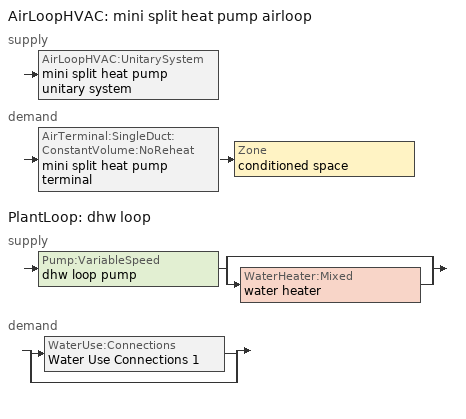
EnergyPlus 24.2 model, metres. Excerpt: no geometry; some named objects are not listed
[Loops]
AirLoopHVAC 'mini split heat pump airloop'
 supply: AirLoopHVAC:UnitarySystem 'mini split heat pump unitary system'
 demand: AirTerminal:SingleDuct:ConstantVolume:NoReheat 'mini split heat pump terminal' > Zone 'conditioned space'
PlantLoop 'dhw loop'
 supply: Pump:VariableSpeed 'dhw loop pump' > split
  | bypass
  | WaterHeater:Mixed 'water heater'
 demand: split
  | WaterUse:Connections 'Water Use Connections 1'
  | bypass
[ZoneControl:Thermostat]
conditioned space Thermostat: Zone or ZoneList=conditioned space; Control Type Schedule=conditioned space Thermostat Schedule; Control 1=conditioned space temperature setpoint; Temperature Difference Between Cutout And Setpoint {deltaC}=0
[ThermostatSetpoint:DualSetpoint]
conditioned space temperature setpoint: Heating Setpoint Temperature Schedule=heating setpoint; Cooling Setpoint Temperature Schedule=cooling setpoint
[AirLoopHVAC:UnitarySystem] Control Type=Load; Controlling Zone or Thermostat Location=conditioned space; Dehumidification Control Type=None; Availability Schedule=Always On Discrete; Fan Placement=BlowThrough; DX Heating Coil Sizing Ratio=1; Use DOAS DX Cooling Coil=No; Minimum Supply Air Temperature {C}=2; Latent Load Control=SensibleOnlyLoadControl; Heating Supply Air Flow Rate Method=SupplyAirFlowRate; No Load Supply Air Flow Rate Method=SupplyAirFlowRate; No Load Supply Air Flow Rate {m3/s}=0; No Load Supply Air Flow Rate Control Set To Low Speed=Yes; Maximum Supply Air Temperature {C}=48.8889; Maximum Outdoor Dry-Bulb Temperature for Supplemental Heater Operation {C}=21; Ancillary On-Cycle Electric Power {W}=0; Ancillary Off-Cycle Electric Power {W}=0
Name | Supply Fan | Supply Air Fan Operating Mode Schedule | Heating Coil | Cooling Supply Air Flow Rate Method | Heating Supply Air Flow Rate {m3/s} | Cooling Coil | Cooling Supply Air Flow Rate {m3/s} | Design Specification Multispeed Object
unit heater unitary system | unit heater supply fan | unit heater auto fan schedule | unit heater htg coil | None | 0.00141584
mini split heat pump unitary system | mini split heat pump supply fan | mini split heat pump auto fan schedule | mini split heat pump htg coil | SupplyAirFlowRate | 0.284584 | mini split heat pump clg coil | 0.284584 | Unitary System Performance Multispeed 1
[Fan:SystemModel] Availability Schedule=Always On Discrete; Speed Control Method=Discrete; Electric Power Minimum Flow Rate Fraction=0.2; Design Pressure Rise {Pa}=500; Motor Efficiency=1; Motor In Air Stream Fraction=1; Design Electric Power Consumption {W}=Autosize; Design Power Sizing Method=PowerPerFlow; Electric Power Per Unit Flow Rate Per Unit Pressure {W/((m3/s)-Pa)}=1.66667; Fan Total Efficiency=0.7; Motor Loss Radiative Fraction=0
Name | Design Maximum Air Flow Rate {m3/s} | Electric Power Per Unit Flow Rate {W/(m3/s)} | Number of Speeds | Speed Flow Fraction 1 | Speed Electric Power Fraction 1 | Speed Flow Fraction 2 | Speed Electric Power Fraction 2 | Speed Flow Fraction 3 | Speed Electric Power Fraction 3 | Speed Flow Fraction 4 | Speed Electric Power Fraction 4
unit heater supply fan | 0.00141584 | 1e-06 | 1 | 1 | 1
mini split heat pump supply fan | 0.350473 | 148.322 | 4 | 0.20706 | 0.00888 | 0.252 | 0.016 | 0.812 | 0.53539 | 1 | 1
[Coil:Heating:Fuel]
unit heater htg coil: Availability Schedule=Always On Discrete; Fuel Type=OtherFuel2; Burner Efficiency=0.75; Nominal Capacity {W}=0.293071; On Cycle Parasitic Electric Load {W}=0; Off Cycle Parasitic Fuel Load {W}=0
[ZoneHVAC:Baseboard:Convective:Electric]
electric baseboard: Availability Schedule=Always On Discrete; Heating Design Capacity {W}=11363; Efficiency=1
[AirTerminal:SingleDuct:ConstantVolume:NoReheat]
mini split heat pump terminal: Availability Schedule=Always On Discrete; Maximum Air Flow Rate {m3/s}=0.284584
[Zone equipment]
conditioned space: unit heater unitary system, electric baseboard, mini split heat pump terminal
[AirLoopHVAC]
mini split heat pump airloop: Design Supply Air Flow Rate {m3/s}=0.284584; Design Return Air Flow Fraction of Supply Air Flow=1
[Sizing:System]
mini split heat pump airloop: Type of Load to Size On=Sensible; Design Outdoor Air Flow Rate {m3/s}=Autosize; Central Heating Maximum System Air Flow Ratio=0.3; Preheat Design Temperature {C}=7; Preheat Design Humidity Ratio {kgWater/kgDryAir}=0.008; Precool Design Temperature {C}=12.8; Precool Design Humidity Ratio {kgWater/kgDryAir}=0.008; Central Cooling Design Supply Air Temperature {C}=12.8; Central Heating Design Supply Air Temperature {C}=16.7; Type of Zone Sum to Use=NonCoincident; 100% Outdoor Air in Cooling=Yes; 100% Outdoor Air in Heating=Yes; Central Cooling Design Supply Air Humidity Ratio {kgWater/kgDryAir}=0.0085; Central Heating Design Supply Air Humidity Ratio {kgWater/kgDryAir}=0.008; Cooling Supply Air Flow Rate Method=DesignDay; Cooling Supply Air Flow Rate {m3/s}=0; Cooling Supply Air Flow Rate Per Floor Area {m3/s-m2}=0.00996765; Cooling Fraction of Autosized Cooling Supply Air Flow Rate=1; Cooling Supply Air Flow Rate Per Unit Cooling Capacity {m3/s-W}=3.94755e-05; Heating Supply Air Flow Rate Method=DesignDay; Heating Supply Air Flow Rate {m3/s}=0; Heating Supply Air Flow Rate Per Floor Area {m3/s-m2}=0.00996765; Heating Fraction of Autosized Heating Supply Air Flow Rate=1; Heating Fraction of Autosized Cooling Supply Air Flow Rate=1; Heating Supply Air Flow Rate Per Unit Heating Capacity {m3/s-W}=3.15882e-05; System Outdoor Air Method=ZoneSum; Zone Maximum Outdoor Air Fraction=1; Cooling Design Capacity Method=CoolingDesignCapacity; Cooling Design Capacity {W}=Autosize; Cooling Design Capacity Per Floor Area {W/m2}=234.7; Fraction of Autosized Cooling Design Capacity=1; Heating Design Capacity Method=HeatingDesignCapacity; Heating Design Capacity {W}=Autosize; Heating Design Capacity Per Floor Area {W/m2}=157; Fraction of Autosized Heating Design Capacity=1; Central Cooling Capacity Control Method=OnOff; Occupant Diversity=Autosize
[AvailabilityManager:Scheduled]
mini split heat pump airloop Availability Manager: Schedule=Always On Discrete
[Coil:Heating:DX:MultiSpeed]
mini split heat pump htg coil: Availability Schedule=Always On Discrete; Minimum Outdoor Dry-Bulb Temperature for Compressor Operation {C}=-28.8889; Crankcase Heater Capacity {W}=50; Maximum Outdoor Dry-Bulb Temperature for Crankcase Heater Operation {C}=10; Defrost Energy Input Ratio Function of Temperature Curve=Defrosteir; Maximum Outdoor Dry-Bulb Temperature for Defrost Operation {C}=4.44444; Defrost Strategy=ReverseCycle; Defrost Control=Timed; Defrost Time Period Fraction=0.058333; Resistive Defrost Heater Capacity {W}=AutoSize; Apply Part Load Fraction to Speeds Greater than 1=No; Fuel Type=Electricity; Region number for Calculating HSPF=4; Number of Speeds=2; Speed Gross Rated Heating Capacity 1 {W}=1644; Speed Gross Rated Heating COP 1 {W/W}=4.56431; Speed Rated Air Flow Rate 1 {m3/s}=0.0882919; Speed Rated Supply Air Fan Power Per Volume Flow Rate 2017 1 {W/(m3/s)}=773.3; Speed Rated Supply Air Fan Power Per Volume Flow Rate 2023 1 {W/(m3/s)}=934.4; Speed Heating Capacity Function of Temperature Curve Name 1=Heat-CAP-fT1; Speed Heating Capacity Function of Flow Fraction Curve Name 1=Heat-CAP-fFF1; Speed Energy Input Ratio Function of Temperature Curve Name 1=Heat-EIR-fT1; Speed Energy Input Ratio Function of Flow Fraction Curve Name 1=Heat-EIR-fFF1; Speed Part Load Fraction Correlation Curve Name 1=Heat-PLF-fPLR1; Speed Rated Waste Heat Fraction of Power Input 1=0.2; Speed Waste Heat Function of Temperature Curve Name 1=ConstantBiquadratic 1; Speed Gross Rated Heating Capacity 2 {W}=6475.14; Speed Gross Rated Heating COP 2 {W/W}=3.22472; Speed Rated Air Flow Rate 2 {m3/s}=0.350364; Speed Rated Supply Air Fan Power Per Volume Flow Rate 2017 2 {W/(m3/s)}=773.3; Speed Rated Supply Air Fan Power Per Volume Flow Rate 2023 2 {W/(m3/s)}=934.4; Speed Heating Capacity Function of Temperature Curve Name 2=Heat-CAP-fT2; Speed Heating Capacity Function of Flow Fraction Curve Name 2=Heat-CAP-fFF2; Speed Energy Input Ratio Function of Temperature Curve Name 2=Heat-EIR-fT2; Speed Energy Input Ratio Function of Flow Fraction Curve Name 2=Heat-EIR-fFF2; Speed Part Load Fraction Correlation Curve Name 2=Heat-PLF-fPLR2; Speed Rated Waste Heat Fraction of Power Input 2=0.2; Speed Waste Heat Function of Temperature Curve Name 2=ConstantBiquadratic 1
[Coil:Cooling:DX:MultiSpeed]
mini split heat pump clg coil: Availability Schedule=Always On Discrete; Condenser Type=AirCooled; Minimum Outdoor Dry-Bulb Temperature for Compressor Operation {C}=-25; Apply Part Load Fraction to Speeds Greater than 1=No; Apply Latent Degradation to Speeds Greater than 1=No; Crankcase Heater Capacity {W}=50; Maximum Outdoor Dry-Bulb Temperature for Crankcase Heater Operation {C}=10; Basin Heater Capacity {W/K}=0; Basin Heater Setpoint Temperature {C}=2; Fuel Type=Electricity; Number of Speeds=2; Speed Gross Rated Total Cooling Capacity 1 {W}=1351.96; Speed Gross Rated Sensible Heat Ratio 1=0.806404; Speed Gross Rated Cooling COP 1 {W/W}=4.74258; Speed Rated Air Flow Rate 1 {m3/s}=0.0725462; Speed Rated Evaporator Fan Power Per Volume Flow Rate 2017 1 {W/(m3/s)}=773.3; Speed Rated Evaporator Fan Power Per Volume Flow Rate 2023 1 {W/(m3/s)}=934.4; Speed Total Cooling Capacity Function of Temperature Curve Name 1=Cool-CAP-fT1; Speed Total Cooling Capacity Function of Flow Fraction Curve Name 1=Cool-CAP-fFF1; Speed Energy Input Ratio Function of Temperature Curve Name 1=Cool-EIR-fT1; Speed Energy Input Ratio Function of Flow Fraction Curve Name 1=Cool-EIR-fFF1; Speed Part Load Fraction Correlation Curve Name 1=Cool-PLF-fPLR1; Speed Nominal Time for Condensate Removal to Begin 1 {s}=1000; Speed Ratio of Initial Moisture Evaporation Rate and Steady State Latent Capacity 1=1.5; Speed Maximum Cycling Rate 1 {cycles/hr}=3; Speed Latent Capacity Time Constant 1 {s}=45; Speed Rated Waste Heat Fraction of Power Input 1=0.2; Speed Waste Heat Function of Temperature Curve Name 1=ConstantBiquadratic; Speed Evaporative Condenser Effectiveness 1=0.9; Speed Evaporative Condenser Air Flow Rate 1 {m3/s}=AutoSize; Speed Rated Evaporative Condenser Pump Power Consumption 1 {W}=AutoSize; Speed Gross Rated Total Cooling Capacity 2 {W}=5327.81; Speed Gross Rated Sensible Heat Ratio 2=0.759942; Speed Gross Rated Cooling COP 2 {W/W}=3.37289; Speed Rated Air Flow Rate 2 {m3/s}=0.284495; Speed Rated Evaporator Fan Power Per Volume Flow Rate 2017 2 {W/(m3/s)}=773.3; Speed Rated Evaporator Fan Power Per Volume Flow Rate 2023 2 {W/(m3/s)}=934.4; Speed Total Cooling Capacity Function of Temperature Curve Name 2=Cool-CAP-fT2; Speed Total Cooling Capacity Function of Flow Fraction Curve Name 2=Cool-CAP-fFF2; Speed Energy Input Ratio Function of Temperature Curve Name 2=Cool-EIR-fT2; Speed Energy Input Ratio Function of Flow Fraction Curve Name 2=Cool-EIR-fFF2; Speed Part Load Fraction Correlation Curve Name 2=Cool-PLF-fPLR2; Speed Nominal Time for Condensate Removal to Begin 2 {s}=1000; Speed Ratio of Initial Moisture Evaporation Rate and Steady State Latent Capacity 2=1.5; Speed Maximum Cycling Rate 2 {cycles/hr}=3; Speed Latent Capacity Time Constant 2 {s}=45; Speed Rated Waste Heat Fraction of Power Input 2=0.2; Speed Waste Heat Function of Temperature Curve Name 2=ConstantBiquadratic; Speed Evaporative Condenser Effectiveness 2=0.9; Speed Evaporative Condenser Air Flow Rate 2 {m3/s}=AutoSize; Speed Rated Evaporative Condenser Pump Power Consumption 2 {W}=AutoSize
[UnitarySystemPerformance:Multispeed]
Unitary System Performance Multispeed 1: Number of Speeds for Heating=2; Number of Speeds for Cooling=2; Single Mode Operation=No; No Load Supply Air Flow Rate Ratio=1; Heating Speed Supply Air Flow Ratio 1=0.310345; Cooling Speed Supply Air Flow Ratio 1=0.255; Heating Speed Supply Air Flow Ratio 2=1.23153; Cooling Speed Supply Air Flow Ratio 2=1
[PlantLoop]
dhw loop: Fluid Type=Water; Plant Equipment Operation Scheme=dhw loop Operation Schemes; Maximum Loop Temperature {C}=100; Minimum Loop Temperature {C}=0; Maximum Loop Flow Rate {m3/s}=0.01; Minimum Loop Flow Rate {m3/s}=0; Plant Loop Volume {m3}=0.003; Load Distribution Scheme=Optimal; Plant Loop Demand Calculation Scheme=SingleSetpoint; Common Pipe Simulation=None
[Sizing:Plant]
dhw loop: Loop Type=Heating; Design Loop Exit Temperature {C}=56; Loop Design Temperature Difference {deltaC}=5.55556; Sizing Option=NonCoincident; Zone Timesteps in Averaging Window=1; Coincident Sizing Factor Mode=None
[Pump:VariableSpeed]
dhw loop pump: Design Maximum Flow Rate {m3/s}=0.01; Design Pump Head {Pa}=1; Design Power Consumption {W}=0; Motor Efficiency=0.85; Fraction of Motor Inefficiencies to Fluid Stream=0; Coefficient 1 of the Part Load Performance Curve=0; Coefficient 2 of the Part Load Performance Curve=1; Coefficient 3 of the Part Load Performance Curve=0; Coefficient 4 of the Part Load Performance Curve=0; Design Minimum Flow Rate {m3/s}=0; Pump Control Type=Intermittent; Skin Loss Radiative Fraction=0.5; Design Power Sizing Method=PowerPerFlowPerPressure; Design Electric Power per Unit Flow Rate {W/(m3/s)}=348701.1; Design Shaft Power per Unit Flow Rate per Unit Head {W/((m3/s)-Pa)}=1.28205; Design Minimum Flow Rate Fraction=0
[WaterHeater:Mixed]
water heater: Tank Volume {m3}=0.245635; Setpoint Temperature Schedule=water heater setpoint; Deadband Temperature Difference {deltaC}=2; Maximum Temperature Limit {C}=99; Heater Control Type=Cycle; Heater Maximum Capacity {W}=11999.8; Heater Minimum Capacity {W}=0; Heater Ignition Minimum Flow Rate {m3/s}=0; Heater Ignition Delay {s}=0; Heater Fuel Type=Electricity; Heater Thermal Efficiency=1; Off Cycle Parasitic Fuel Consumption Rate {W}=0; Off Cycle Parasitic Fuel Type=Electricity; Off Cycle Parasitic Heat Fraction to Tank=0; On Cycle Parasitic Fuel Consumption Rate {W}=0; On Cycle Parasitic Fuel Type=Electricity; On Cycle Parasitic Heat Fraction to Tank=0; Ambient Temperature Indicator=Zone; Ambient Temperature Zone=conditioned space; Off Cycle Loss Coefficient to Ambient Temperature {W/K}=3.42069; Off Cycle Loss Fraction to Zone=1; On Cycle Loss Coefficient to Ambient Temperature {W/K}=3.42069; On Cycle Loss Fraction to Zone=1; Use Side Effectiveness=1; Source Side Effectiveness=1; Use Side Design Flow Rate {m3/s}=Autosize; Source Side Design Flow Rate {m3/s}=Autosize; Indirect Water Heating Recovery Time {hr}=1.5; Source Side Flow Control Mode=IndirectHeatPrimarySetpoint
[WaterHeater:Sizing]
water heater: Design Mode=PeakDraw; Time Storage Can Meet Peak Draw {hr}=0.538503; Time for Tank Recovery {hr}=0; Nominal Tank Volume for Autosizing Plant Connections {m3}=1
[SetpointManager:Scheduled]
Setpoint Manager Scheduled 1: Control Variable=Temperature; Schedule=dhw temp
[WaterUse:Connections]
Water Use Connections 1: Drain Water Heat Exchanger Type=None; Drain Water Heat Exchanger Destination=Plant; Water Use Equipment Name 1=dhw fixtures; Water Use Equipment Name 2=dhw distribution waste; Water Use Equipment Name 3=clothes washer; Water Use Equipment Name 4=dishwasher
[WaterUse:Equipment]
Name | Peak Flow Rate {m3/s} | Flow Rate Fraction Schedule | Target Temperature Schedule
dhw fixtures | 4.41058e-06 | dhw fixtures schedule | mixed water temperature schedule
dhw distribution waste | 1.3371e-06 | dhw fixtures schedule | mixed water temperature schedule
clothes washer | 9.69919e-07 | clothes washer schedule
dishwasher | 2.90872e-07 | dishwasher schedule
[PlantEquipmentOperationSchemes]
dhw loop Operation Schemes: Control Scheme Object Type 1=PlantEquipmentOperation:HeatingLoad; Control Scheme Name 1=dhw loop Heating Operation Scheme; Control Scheme Schedule Name 1=Always On Discrete
[PlantEquipmentOperation:HeatingLoad]
dhw loop Heating Operation Scheme: Load Range Lower Limit 1 {W}=0; Load Range Upper Limit 1 {W}=1000000000; Range Equipment List Name 1=dhw loop Heating Equipment List
[PlantEquipmentList]
dhw loop Heating Equipment List: WaterHeater:Mixed, water heater
[Generator:PVWatts]
PVSystem0 generator: DC System Capacity {W}=9720; Module Type=Standard; Array Type=FixedRoofMounted; System Losses=0.04; Array Geometry Type=TiltAzimuth; Tilt Angle {deg}=33.7; Azimuth Angle {deg}=180; Ground Coverage Ratio=0.4
[ElectricLoadCenter:Inverter:PVWatts]
PVSystem inverter: DC to AC Size Ratio=1.1; Inverter Efficiency=0.96
[ElectricLoadCenter:Distribution]
PVSystem elec load center dist: Generator List=PVSystem elec load center dist Generators; Generator Operation Scheme Type=Baseload; Electrical Buss Type=DirectCurrentWithInverter; Inverter=PVSystem inverter
[ElectricLoadCenter:Generators]
PVSystem elec load center dist Generators: Generator Name 1=PVSystem0 generator; Generator Object Type 1=Generator:PVWatts; Generator Rated Electric Power Output 1 {W}=9720
[EnergyManagementSystem:GlobalVariable]
infil_program_Qfan
infil_program_Qinf
mini_split_heat_pump_airloop_Fan_RTF
natural_vent_program_Qnv
natural_vent_program_Qwhf
[EnergyManagementSystem:InternalVariable]
mini_split_heat_pump_airloop_max_sup_fan_mfr: Internal Data Index Key=mini split heat pump supply fan; Internal Data Type=Fan Maximum Mass Flow Rate
[EnergyManagementSystem:Sensor]
Name | Output:Variable or Output:Meter Index Key | Output:Variable or Output:Meter
airflow_gain | infil flow | Infiltration Sensible Heat Gain Energy
airflow_gain_1 | natural vent flow | Infiltration Sensible Heat Gain Energy
airflow_gain_2 | whole house fan flow | Infiltration Sensible Heat Gain Energy
airflow_loss | infil flow | Infiltration Sensible Heat Loss Energy
airflow_loss_1 | natural vent flow | Infiltration Sensible Heat Loss Energy
airflow_loss_2 | whole house fan flow | Infiltration Sensible Heat Loss Energy
clg_load_cond |  | Cooling:EnergyTransfer:Zone:CONDITIONED SPACE
clg_sp_s; clg_sp_s_1 | cooling setpoint | Schedule Value
clothes_dryer_exhaust_0_sch_s | clothes dryer exhaust 0 schedule | Schedule Value
conditioned_space_clg_unmet_s | conditioned space | Zone Cooling Setpoint Not Met Time
conditioned_space_htg_unmet_s | conditioned space | Zone Heating Setpoint Not Met Time
cool_season | cooling season schedule | Schedule Value
dhw_loss | water heater | Water Heater Heat Loss Energy
dhw_rtf | water heater | Water Heater Runtime Fraction
fridge_tin_s; tin_s; tin_s_1 | conditioned space | Zone Mean Air Temperature
htg_load_cond |  | Heating:EnergyTransfer:Zone:CONDITIONED SPACE
htg_sp_s; htg_sp_s_1 | heating setpoint | Schedule Value
ig_ee_conv | clothes dryer | Electric Equipment Convective Heating Energy
ig_ee_conv_1 | clothes washer | Electric Equipment Convective Heating Energy
ig_ee_conv_2 | cooking range | Electric Equipment Convective Heating Energy
ig_ee_conv_3 | dishwasher | Electric Equipment Convective Heating Energy
ig_ee_conv_4 | fridge | Electric Equipment Convective Heating Energy
ig_ee_conv_5 | misc plug loads | Electric Equipment Convective Heating Energy
ig_ee_conv_6 | whole house fan | Electric Equipment Convective Heating Energy
ig_ee_rad | clothes dryer | Electric Equipment Radiant Heating Energy
ig_ee_rad_1 | clothes washer | Electric Equipment Radiant Heating Energy
ig_ee_rad_2 | cooking range | Electric Equipment Radiant Heating Energy
ig_ee_rad_3 | dishwasher | Electric Equipment Radiant Heating Energy
ig_ee_rad_4 | fridge | Electric Equipment Radiant Heating Energy
ig_ee_rad_5 | misc plug loads | Electric Equipment Radiant Heating Energy
ig_ee_rad_6 | whole house fan | Electric Equipment Radiant Heating Energy
ig_lgt_conv | interior lighting | Lights Convective Heating Energy
ig_lgt_rad | interior lighting | Lights Radiant Heating Energy
ig_lgt_vis | interior lighting | Lights Visible Radiation Heating Energy
ig_oe_conv | clothes dryer 1 | Other Equipment Convective Heating Energy
ig_oe_conv_1 | cooking range 1 | Other Equipment Convective Heating Energy
ig_oe_conv_2 | general water use latent | Other Equipment Convective Heating Energy
ig_oe_conv_3 | general water use sensible | Other Equipment Convective Heating Energy
ig_oe_conv_4 | water heater energy adjustment1 | Other Equipment Convective Heating Energy
ig_oe_rad | clothes dryer 1 | Other Equipment Radiant Heating Energy
ig_oe_rad_1 | cooking range 1 | Other Equipment Radiant Heating Energy
ig_oe_rad_2 | general water use latent | Other Equipment Radiant Heating Energy
ig_oe_rad_3 | general water use sensible | Other Equipment Radiant Heating Energy
ig_oe_rad_4 | water heater energy adjustment1 | Other Equipment Radiant Heating Energy
ig_ppl_conv | occupants | People Convective Heating Energy
ig_ppl_rad | occupants | People Radiant Heating Energy
im_conv | furniture mass conditioned space 1 | Surface Inside Face Convection Heat Gain Energy
im_conv_1 | partition wall mass | Surface Inside Face Convection Heat Gain Energy
im_ig | furniture mass conditioned space 1 | Surface Inside Face Internal Gains Radiation Heat Gain Energy
im_ig_1 | partition wall mass | Surface Inside Face Internal Gains Radiation Heat Gain Energy
im_lgt | furniture mass conditioned space 1 | Surface Inside Face Lights Radiation Heat Gain Energy
im_lgt_1 | partition wall mass | Surface Inside Face Lights Radiation Heat Gain Energy
im_sol | furniture mass conditioned space 1 | Surface Inside Face Solar Radiation Heat Gain Energy
im_sol_1 | partition wall mass | Surface Inside Face Solar Radiation Heat Gain Energy
im_surf | furniture mass conditioned space 1 | Surface Inside Face Net Surface Thermal Radiation Heat Gain Energy
im_surf_1 | partition wall mass | Surface Inside Face Net Surface Thermal Radiation Heat Gain Energy
mini_split_heat_pump_airloop_Fan_RTF_s | mini split heat pump supply fan | Fan Runtime Fraction Speed 1
mini_split_heat_pump_airloop_Fan_RTF_s_1 | mini split heat pump supply fan | Fan Runtime Fraction Speed 2
mini_split_heat_pump_airloop_Fan_RTF_s_2 | mini split heat pump supply fan | Fan Runtime Fraction Speed 3
mini_split_heat_pump_airloop_Fan_RTF_s_3 | mini split heat pump supply fan | Fan Runtime Fraction Speed 4
mini_split_heat_pump_clg_coil_s | mini split heat pump clg coil | Cooling Coil Total Cooling Energy
mini_split_heat_pump_htg_coil_s | mini split heat pump htg coil | Heating Coil Heating Energy
mini_split_heat_pump_supply_fan_s | mini split heat pump supply fan | Fan Electricity Energy
mv_conv | mech vent house fan | Electric Equipment Convective Heating Energy
mv_conv_1 | mech vent house fan cfis | Electric Equipment Convective Heating Energy
mv_conv_2 | mech vent house fan latent load | Other Equipment Convective Heating Energy
mv_conv_3 | mech vent house fan sensible load | Other Equipment Convective Heating Energy
mv_rad | mech vent house fan | Electric Equipment Radiant Heating Energy
mv_rad_1 | mech vent house fan cfis | Electric Equipment Radiant Heating Energy
mv_rad_2 | mech vent house fan latent load | Other Equipment Radiant Heating Energy
mv_rad_3 | mech vent house fan sensible load | Other Equipment Radiant Heating Energy
natural_vent_s | natural vent schedule | Schedule Value
out_pb_s |  | Site Outdoor Air Barometric Pressure
out_wt_s |  | Site Outdoor Air Humidity Ratio
site_vw_s |  | Site Wind Speed
ss_back_out | Window1 | Surface Window Shortwave from Zone Back Out Window Heat Transfer Rate
ss_back_out_1 | Window10 | Surface Window Shortwave from Zone Back Out Window Heat Transfer Rate
ss_back_out_10 | Window4 | Surface Window Shortwave from Zone Back Out Window Heat Transfer Rate
ss_back_out_11 | Window6 | Surface Window Shortwave from Zone Back Out Window Heat Transfer Rate
ss_back_out_12 | Window7 | Surface Window Shortwave from Zone Back Out Window Heat Transfer Rate
ss_back_out_2 | Window11 | Surface Window Shortwave from Zone Back Out Window Heat Transfer Rate
ss_back_out_3 | Window13 | Surface Window Shortwave from Zone Back Out Window Heat Transfer Rate
ss_back_out_4 | Window14 | Surface Window Shortwave from Zone Back Out Window Heat Transfer Rate
ss_back_out_5 | Window16 | Surface Window Shortwave from Zone Back Out Window Heat Transfer Rate
ss_back_out_6 | Window17 | Surface Window Shortwave from Zone Back Out Window Heat Transfer Rate
ss_back_out_7 | Window18 | Surface Window Shortwave from Zone Back Out Window Heat Transfer Rate
ss_back_out_8 | Window2 | Surface Window Shortwave from Zone Back Out Window Heat Transfer Rate
ss_back_out_9 | Window3 | Surface Window Shortwave from Zone Back Out Window Heat Transfer Rate
ss_conv | Door1 | Surface Inside Face Convection Heat Gain Energy
ss_conv_1 | Door2 | Surface Inside Face Convection Heat Gain Energy
ss_conv_10 | Window18 | Surface Inside Face Convection Heat Gain Energy
ss_conv_11 | Window2 | Surface Inside Face Convection Heat Gain Energy
ss_conv_12 | Window3 | Surface Inside Face Convection Heat Gain Energy
ss_conv_13 | Window4 | Surface Inside Face Convection Heat Gain Energy
ss_conv_14 | Window6 | Surface Inside Face Convection Heat Gain Energy
ss_conv_15 | Window7 | Surface Inside Face Convection Heat Gain Energy
ss_conv_2 | Door3 | Surface Inside Face Convection Heat Gain Energy
ss_conv_3 | Window1 | Surface Inside Face Convection Heat Gain Energy
ss_conv_4 | Window10 | Surface Inside Face Convection Heat Gain Energy
ss_conv_5 | Window11 | Surface Inside Face Convection Heat Gain Energy
ss_conv_6 | Window13 | Surface Inside Face Convection Heat Gain Energy
ss_conv_7 | Window14 | Surface Inside Face Convection Heat Gain Energy
ss_conv_8 | Window16 | Surface Inside Face Convection Heat Gain Energy
ss_conv_9 | Window17 | Surface Inside Face Convection Heat Gain Energy
ss_ig | Door1 | Surface Inside Face Internal Gains Radiation Heat Gain Energy
ss_ig_1 | Door2 | Surface Inside Face Internal Gains Radiation Heat Gain Energy
ss_ig_10 | Window18 | Surface Inside Face Internal Gains Radiation Heat Gain Energy
ss_ig_11 | Window2 | Surface Inside Face Internal Gains Radiation Heat Gain Energy
ss_ig_12 | Window3 | Surface Inside Face Internal Gains Radiation Heat Gain Energy
ss_ig_13 | Window4 | Surface Inside Face Internal Gains Radiation Heat Gain Energy
ss_ig_14 | Window6 | Surface Inside Face Internal Gains Radiation Heat Gain Energy
ss_ig_15 | Window7 | Surface Inside Face Internal Gains Radiation Heat Gain Energy
ss_ig_2 | Door3 | Surface Inside Face Internal Gains Radiation Heat Gain Energy
ss_ig_3 | Window1 | Surface Inside Face Internal Gains Radiation Heat Gain Energy
ss_ig_4 | Window10 | Surface Inside Face Internal Gains Radiation Heat Gain Energy
ss_ig_5 | Window11 | Surface Inside Face Internal Gains Radiation Heat Gain Energy
ss_ig_6 | Window13 | Surface Inside Face Internal Gains Radiation Heat Gain Energy
ss_ig_7 | Window14 | Surface Inside Face Internal Gains Radiation Heat Gain Energy
ss_ig_8 | Window16 | Surface Inside Face Internal Gains Radiation Heat Gain Energy
ss_ig_9 | Window17 | Surface Inside Face Internal Gains Radiation Heat Gain Energy
ss_lgt | Door1 | Surface Inside Face Lights Radiation Heat Gain Energy
ss_lgt_1 | Door2 | Surface Inside Face Lights Radiation Heat Gain Energy
ss_lgt_2 | Door3 | Surface Inside Face Lights Radiation Heat Gain Energy
ss_sol | Door1 | Surface Inside Face Solar Radiation Heat Gain Energy
ss_sol_1 | Door2 | Surface Inside Face Solar Radiation Heat Gain Energy
ss_sol_2 | Door3 | Surface Inside Face Solar Radiation Heat Gain Energy
ss_surf | Door1 | Surface Inside Face Net Surface Thermal Radiation Heat Gain Energy
ss_surf_1 | Door2 | Surface Inside Face Net Surface Thermal Radiation Heat Gain Energy
ss_surf_10 | Window18 | Surface Inside Face Net Surface Thermal Radiation Heat Gain Energy
ss_surf_11 | Window2 | Surface Inside Face Net Surface Thermal Radiation Heat Gain Energy
ss_surf_12 | Window3 | Surface Inside Face Net Surface Thermal Radiation Heat Gain Energy
ss_surf_13 | Window4 | Surface Inside Face Net Surface Thermal Radiation Heat Gain Energy
ss_surf_14 | Window6 | Surface Inside Face Net Surface Thermal Radiation Heat Gain Energy
ss_surf_15 | Window7 | Surface Inside Face Net Surface Thermal Radiation Heat Gain Energy
ss_surf_2 | Door3 | Surface Inside Face Net Surface Thermal Radiation Heat Gain Energy
ss_surf_3 | Window1 | Surface Inside Face Net Surface Thermal Radiation Heat Gain Energy
ss_surf_4 | Window10 | Surface Inside Face Net Surface Thermal Radiation Heat Gain Energy
ss_surf_5 | Window11 | Surface Inside Face Net Surface Thermal Radiation Heat Gain Energy
ss_surf_6 | Window13 | Surface Inside Face Net Surface Thermal Radiation Heat Gain Energy
ss_surf_7 | Window14 | Surface Inside Face Net Surface Thermal Radiation Heat Gain Energy
ss_surf_8 | Window16 | Surface Inside Face Net Surface Thermal Radiation Heat Gain Energy
ss_surf_9 | Window17 | Surface Inside Face Net Surface Thermal Radiation Heat Gain Energy
ss_trans_in | Window1 | Surface Window Transmitted Solar Radiation Rate
ss_trans_in_1 | Window10 | Surface Window Transmitted Solar Radiation Rate
ss_trans_in_10 | Window4 | Surface Window Transmitted Solar Radiation Rate
ss_trans_in_11 | Window6 | Surface Window Transmitted Solar Radiation Rate
ss_trans_in_12 | Window7 | Surface Window Transmitted Solar Radiation Rate
ss_trans_in_2 | Window11 | Surface Window Transmitted Solar Radiation Rate
ss_trans_in_3 | Window13 | Surface Window Transmitted Solar Radiation Rate
ss_trans_in_4 | Window14 | Surface Window Transmitted Solar Radiation Rate
ss_trans_in_5 | Window16 | Surface Window Transmitted Solar Radiation Rate
ss_trans_in_6 | Window17 | Surface Window Transmitted Solar Radiation Rate
ss_trans_in_7 | Window18 | Surface Window Transmitted Solar Radiation Rate
ss_trans_in_8 | Window2 | Surface Window Transmitted Solar Radiation Rate
ss_trans_in_9 | Window3 | Surface Window Transmitted Solar Radiation Rate
ss_trans_out | Window1 | Surface Inside Face Initial Transmitted Diffuse Transmitted Out Window Solar Radiation Rate
ss_trans_out_1 | Window10 | Surface Inside Face Initial Transmitted Diffuse Transmitted Out Window Solar Radiation Rate
ss_trans_out_10 | Window4 | Surface Inside Face Initial Transmitted Diffuse Transmitted Out Window Solar Radiation Rate
ss_trans_out_11 | Window6 | Surface Inside Face Initial Transmitted Diffuse Transmitted Out Window Solar Radiation Rate
ss_trans_out_12 | Window7 | Surface Inside Face Initial Transmitted Diffuse Transmitted Out Window Solar Radiation Rate
ss_trans_out_2 | Window11 | Surface Inside Face Initial Transmitted Diffuse Transmitted Out Window Solar Radiation Rate
ss_trans_out_3 | Window13 | Surface Inside Face Initial Transmitted Diffuse Transmitted Out Window Solar Radiation Rate
ss_trans_out_4 | Window14 | Surface Inside Face Initial Transmitted Diffuse Transmitted Out Window Solar Radiation Rate
ss_trans_out_5 | Window16 | Surface Inside Face Initial Transmitted Diffuse Transmitted Out Window Solar Radiation Rate
ss_trans_out_6 | Window17 | Surface Inside Face Initial Transmitted Diffuse Transmitted Out Window Solar Radiation Rate
ss_trans_out_7 | Window18 | Surface Inside Face Initial Transmitted Diffuse Transmitted Out Window Solar Radiation Rate
ss_trans_out_8 | Window2 | Surface Inside Face Initial Transmitted Diffuse Transmitted Out Window Solar Radiation Rate
ss_trans_out_9 | Window3 | Surface Inside Face Initial Transmitted Diffuse Transmitted Out Window Solar Radiation Rate
s_conv | Floor1 | Surface Inside Face Convection Heat Gain Energy
s_conv_1 | FoundationWall1 | Surface Inside Face Convection Heat Gain Energy
s_conv_10 | RimJoist2:0 | Surface Inside Face Convection Heat Gain Energy
s_conv_11 | RimJoist2:180 | Surface Inside Face Convection Heat Gain Energy
s_conv_12 | RimJoist2:270 | Surface Inside Face Convection Heat Gain Energy
s_conv_13 | RimJoist2:90 | Surface Inside Face Convection Heat Gain Energy
s_conv_14 | RimJoist3:0 | Surface Inside Face Convection Heat Gain Energy
s_conv_15 | RimJoist3:180 | Surface Inside Face Convection Heat Gain Energy
s_conv_16 | RimJoist3:270 | Surface Inside Face Convection Heat Gain Energy
s_conv_17 | RimJoist3:90 | Surface Inside Face Convection Heat Gain Energy
s_conv_18 | Slab1 | Surface Inside Face Convection Heat Gain Energy
s_conv_19 | Slab1 1 | Surface Inside Face Convection Heat Gain Energy
s_conv_2 | FoundationWall2 | Surface Inside Face Convection Heat Gain Energy
s_conv_20 | Slab1 2 | Surface Inside Face Convection Heat Gain Energy
s_conv_21 | Wall1:0 | Surface Inside Face Convection Heat Gain Energy
s_conv_22 | Wall1:180 | Surface Inside Face Convection Heat Gain Energy
s_conv_23 | Wall1:270 | Surface Inside Face Convection Heat Gain Energy
s_conv_24 | Wall1:90 | Surface Inside Face Convection Heat Gain Energy
s_conv_25 | Wall2:0 | Surface Inside Face Convection Heat Gain Energy
s_conv_26 | Wall2:180 | Surface Inside Face Convection Heat Gain Energy
s_conv_27 | Wall2:270 | Surface Inside Face Convection Heat Gain Energy
s_conv_28 | Wall2:90 | Surface Inside Face Convection Heat Gain Energy
s_conv_3 | FoundationWall3 | Surface Inside Face Convection Heat Gain Energy
s_conv_4 | inferred conditioned ceiling | Surface Inside Face Convection Heat Gain Energy
s_conv_5 | inferred conditioned floor | Surface Inside Face Convection Heat Gain Energy
s_conv_6 | RimJoist1:0 | Surface Inside Face Convection Heat Gain Energy
s_conv_7 | RimJoist1:180 | Surface Inside Face Convection Heat Gain Energy
s_conv_8 | RimJoist1:270 | Surface Inside Face Convection Heat Gain Energy
s_conv_9 | RimJoist1:90 | Surface Inside Face Convection Heat Gain Energy
s_ig | Floor1 | Surface Inside Face Internal Gains Radiation Heat Gain Energy
s_ig_1 | FoundationWall1 | Surface Inside Face Internal Gains Radiation Heat Gain Energy
s_ig_10 | RimJoist2:0 | Surface Inside Face Internal Gains Radiation Heat Gain Energy
s_ig_11 | RimJoist2:180 | Surface Inside Face Internal Gains Radiation Heat Gain Energy
s_ig_12 | RimJoist2:270 | Surface Inside Face Internal Gains Radiation Heat Gain Energy
s_ig_13 | RimJoist2:90 | Surface Inside Face Internal Gains Radiation Heat Gain Energy
s_ig_14 | RimJoist3:0 | Surface Inside Face Internal Gains Radiation Heat Gain Energy
s_ig_15 | RimJoist3:180 | Surface Inside Face Internal Gains Radiation Heat Gain Energy
s_ig_16 | RimJoist3:270 | Surface Inside Face Internal Gains Radiation Heat Gain Energy
s_ig_17 | RimJoist3:90 | Surface Inside Face Internal Gains Radiation Heat Gain Energy
s_ig_18 | Slab1 | Surface Inside Face Internal Gains Radiation Heat Gain Energy
s_ig_19 | Slab1 1 | Surface Inside Face Internal Gains Radiation Heat Gain Energy
s_ig_2 | FoundationWall2 | Surface Inside Face Internal Gains Radiation Heat Gain Energy
s_ig_20 | Slab1 2 | Surface Inside Face Internal Gains Radiation Heat Gain Energy
s_ig_21 | Wall1:0 | Surface Inside Face Internal Gains Radiation Heat Gain Energy
s_ig_22 | Wall1:180 | Surface Inside Face Internal Gains Radiation Heat Gain Energy
s_ig_23 | Wall1:270 | Surface Inside Face Internal Gains Radiation Heat Gain Energy
s_ig_24 | Wall1:90 | Surface Inside Face Internal Gains Radiation Heat Gain Energy
s_ig_25 | Wall2:0 | Surface Inside Face Internal Gains Radiation Heat Gain Energy
s_ig_26 | Wall2:180 | Surface Inside Face Internal Gains Radiation Heat Gain Energy
s_ig_27 | Wall2:270 | Surface Inside Face Internal Gains Radiation Heat Gain Energy
s_ig_28 | Wall2:90 | Surface Inside Face Internal Gains Radiation Heat Gain Energy
s_ig_3 | FoundationWall3 | Surface Inside Face Internal Gains Radiation Heat Gain Energy
s_ig_4 | inferred conditioned ceiling | Surface Inside Face Internal Gains Radiation Heat Gain Energy
s_ig_5 | inferred conditioned floor | Surface Inside Face Internal Gains Radiation Heat Gain Energy
s_ig_6 | RimJoist1:0 | Surface Inside Face Internal Gains Radiation Heat Gain Energy
s_ig_7 | RimJoist1:180 | Surface Inside Face Internal Gains Radiation Heat Gain Energy
s_ig_8 | RimJoist1:270 | Surface Inside Face Internal Gains Radiation Heat Gain Energy
s_ig_9 | RimJoist1:90 | Surface Inside Face Internal Gains Radiation Heat Gain Energy
s_lgt | Floor1 | Surface Inside Face Lights Radiation Heat Gain Energy
s_lgt_1 | FoundationWall1 | Surface Inside Face Lights Radiation Heat Gain Energy
s_lgt_10 | RimJoist2:0 | Surface Inside Face Lights Radiation Heat Gain Energy
s_lgt_11 | RimJoist2:180 | Surface Inside Face Lights Radiation Heat Gain Energy
s_lgt_12 | RimJoist2:270 | Surface Inside Face Lights Radiation Heat Gain Energy
s_lgt_13 | RimJoist2:90 | Surface Inside Face Lights Radiation Heat Gain Energy
s_lgt_14 | RimJoist3:0 | Surface Inside Face Lights Radiation Heat Gain Energy
s_lgt_15 | RimJoist3:180 | Surface Inside Face Lights Radiation Heat Gain Energy
s_lgt_16 | RimJoist3:270 | Surface Inside Face Lights Radiation Heat Gain Energy
s_lgt_17 | RimJoist3:90 | Surface Inside Face Lights Radiation Heat Gain Energy
s_lgt_18 | Slab1 | Surface Inside Face Lights Radiation Heat Gain Energy
s_lgt_19 | Slab1 1 | Surface Inside Face Lights Radiation Heat Gain Energy
s_lgt_2 | FoundationWall2 | Surface Inside Face Lights Radiation Heat Gain Energy
s_lgt_20 | Slab1 2 | Surface Inside Face Lights Radiation Heat Gain Energy
s_lgt_21 | Wall1:0 | Surface Inside Face Lights Radiation Heat Gain Energy
s_lgt_22 | Wall1:180 | Surface Inside Face Lights Radiation Heat Gain Energy
s_lgt_23 | Wall1:270 | Surface Inside Face Lights Radiation Heat Gain Energy
s_lgt_24 | Wall1:90 | Surface Inside Face Lights Radiation Heat Gain Energy
s_lgt_25 | Wall2:0 | Surface Inside Face Lights Radiation Heat Gain Energy
s_lgt_26 | Wall2:180 | Surface Inside Face Lights Radiation Heat Gain Energy
s_lgt_27 | Wall2:270 | Surface Inside Face Lights Radiation Heat Gain Energy
s_lgt_28 | Wall2:90 | Surface Inside Face Lights Radiation Heat Gain Energy
s_lgt_3 | FoundationWall3 | Surface Inside Face Lights Radiation Heat Gain Energy
s_lgt_4 | inferred conditioned ceiling | Surface Inside Face Lights Radiation Heat Gain Energy
s_lgt_5 | inferred conditioned floor | Surface Inside Face Lights Radiation Heat Gain Energy
s_lgt_6 | RimJoist1:0 | Surface Inside Face Lights Radiation Heat Gain Energy
s_lgt_7 | RimJoist1:180 | Surface Inside Face Lights Radiation Heat Gain Energy
s_lgt_8 | RimJoist1:270 | Surface Inside Face Lights Radiation Heat Gain Energy
s_lgt_9 | RimJoist1:90 | Surface Inside Face Lights Radiation Heat Gain Energy
s_sol | Floor1 | Surface Inside Face Solar Radiation Heat Gain Energy
s_sol_1 | FoundationWall1 | Surface Inside Face Solar Radiation Heat Gain Energy
s_sol_10 | RimJoist2:0 | Surface Inside Face Solar Radiation Heat Gain Energy
s_sol_11 | RimJoist2:180 | Surface Inside Face Solar Radiation Heat Gain Energy
s_sol_12 | RimJoist2:270 | Surface Inside Face Solar Radiation Heat Gain Energy
s_sol_13 | RimJoist2:90 | Surface Inside Face Solar Radiation Heat Gain Energy
s_sol_14 | RimJoist3:0 | Surface Inside Face Solar Radiation Heat Gain Energy
s_sol_15 | RimJoist3:180 | Surface Inside Face Solar Radiation Heat Gain Energy
s_sol_16 | RimJoist3:270 | Surface Inside Face Solar Radiation Heat Gain Energy
s_sol_17 | RimJoist3:90 | Surface Inside Face Solar Radiation Heat Gain Energy
s_sol_18 | Slab1 | Surface Inside Face Solar Radiation Heat Gain Energy
s_sol_19 | Slab1 1 | Surface Inside Face Solar Radiation Heat Gain Energy
s_sol_2 | FoundationWall2 | Surface Inside Face Solar Radiation Heat Gain Energy
s_sol_20 | Slab1 2 | Surface Inside Face Solar Radiation Heat Gain Energy
s_sol_21 | Wall1:0 | Surface Inside Face Solar Radiation Heat Gain Energy
s_sol_22 | Wall1:180 | Surface Inside Face Solar Radiation Heat Gain Energy
s_sol_23 | Wall1:270 | Surface Inside Face Solar Radiation Heat Gain Energy
s_sol_24 | Wall1:90 | Surface Inside Face Solar Radiation Heat Gain Energy
s_sol_25 | Wall2:0 | Surface Inside Face Solar Radiation Heat Gain Energy
s_sol_26 | Wall2:180 | Surface Inside Face Solar Radiation Heat Gain Energy
s_sol_27 | Wall2:270 | Surface Inside Face Solar Radiation Heat Gain Energy
s_sol_28 | Wall2:90 | Surface Inside Face Solar Radiation Heat Gain Energy
s_sol_3 | FoundationWall3 | Surface Inside Face Solar Radiation Heat Gain Energy
s_sol_4 | inferred conditioned ceiling | Surface Inside Face Solar Radiation Heat Gain Energy
s_sol_5 | inferred conditioned floor | Surface Inside Face Solar Radiation Heat Gain Energy
s_sol_6 | RimJoist1:0 | Surface Inside Face Solar Radiation Heat Gain Energy
s_sol_7 | RimJoist1:180 | Surface Inside Face Solar Radiation Heat Gain Energy
s_sol_8 | RimJoist1:270 | Surface Inside Face Solar Radiation Heat Gain Energy
s_sol_9 | RimJoist1:90 | Surface Inside Face Solar Radiation Heat Gain Energy
s_surf | Floor1 | Surface Inside Face Net Surface Thermal Radiation Heat Gain Energy
s_surf_1 | FoundationWall1 | Surface Inside Face Net Surface Thermal Radiation Heat Gain Energy
s_surf_10 | RimJoist2:0 | Surface Inside Face Net Surface Thermal Radiation Heat Gain Energy
s_surf_11 | RimJoist2:180 | Surface Inside Face Net Surface Thermal Radiation Heat Gain Energy
s_surf_12 | RimJoist2:270 | Surface Inside Face Net Surface Thermal Radiation Heat Gain Energy
s_surf_13 | RimJoist2:90 | Surface Inside Face Net Surface Thermal Radiation Heat Gain Energy
s_surf_14 | RimJoist3:0 | Surface Inside Face Net Surface Thermal Radiation Heat Gain Energy
s_surf_15 | RimJoist3:180 | Surface Inside Face Net Surface Thermal Radiation Heat Gain Energy
s_surf_16 | RimJoist3:270 | Surface Inside Face Net Surface Thermal Radiation Heat Gain Energy
s_surf_17 | RimJoist3:90 | Surface Inside Face Net Surface Thermal Radiation Heat Gain Energy
s_surf_18 | Slab1 | Surface Inside Face Net Surface Thermal Radiation Heat Gain Energy
s_surf_19 | Slab1 1 | Surface Inside Face Net Surface Thermal Radiation Heat Gain Energy
s_surf_2 | FoundationWall2 | Surface Inside Face Net Surface Thermal Radiation Heat Gain Energy
s_surf_20 | Slab1 2 | Surface Inside Face Net Surface Thermal Radiation Heat Gain Energy
s_surf_21 | Wall1:0 | Surface Inside Face Net Surface Thermal Radiation Heat Gain Energy
s_surf_22 | Wall1:180 | Surface Inside Face Net Surface Thermal Radiation Heat Gain Energy
s_surf_23 | Wall1:270 | Surface Inside Face Net Surface Thermal Radiation Heat Gain Energy
s_surf_24 | Wall1:90 | Surface Inside Face Net Surface Thermal Radiation Heat Gain Energy
s_surf_25 | Wall2:0 | Surface Inside Face Net Surface Thermal Radiation Heat Gain Energy
s_surf_26 | Wall2:180 | Surface Inside Face Net Surface Thermal Radiation Heat Gain Energy
s_surf_27 | Wall2:270 | Surface Inside Face Net Surface Thermal Radiation Heat Gain Energy
s_surf_28 | Wall2:90 | Surface Inside Face Net Surface Thermal Radiation Heat Gain Energy
s_surf_3 | FoundationWall3 | Surface Inside Face Net Surface Thermal Radiation Heat Gain Energy
s_surf_4 | inferred conditioned ceiling | Surface Inside Face Net Surface Thermal Radiation Heat Gain Energy
s_surf_5 | inferred conditioned floor | Surface Inside Face Net Surface Thermal Radiation Heat Gain Energy
s_surf_6 | RimJoist1:0 | Surface Inside Face Net Surface Thermal Radiation Heat Gain Energy
s_surf_7 | RimJoist1:180 | Surface Inside Face Net Surface Thermal Radiation Heat Gain Energy
s_surf_8 | RimJoist1:270 | Surface Inside Face Net Surface Thermal Radiation Heat Gain Energy
s_surf_9 | RimJoist1:90 | Surface Inside Face Net Surface Thermal Radiation Heat Gain Energy
tout_db; tout_db_1 | Environment | Site Outdoor Air Drybulb Temperature
tout_s | conditioned space | Zone Outdoor Air Drybulb Temperature
unit_heater_htg_coil_s | unit heater htg coil | Heating Coil Heating Energy
unit_heater_supply_fan_s | unit heater supply fan | Fan Electricity Energy
water_heater_energy | water heater | Water Heater Electricity Rate
water_heater_off_cycle_parasitic | water heater | Water Heater Off Cycle Parasitic Electricity Rate
water_heater_on_cycle_parasitic | water heater | Water Heater On Cycle Parasitic Electricity Rate
win_s | conditioned space | Zone Air Humidity Ratio
[EnergyManagementSystem:Actuator]
Name | Actuated Component Unique | Actuated Component Type | Actuated Component Control Type
fridge_schedule_act | fridge schedule | Schedule:Constant | Schedule Value
infil_flow_act | infil flow | Zone Infiltration | Air Exchange Flow Rate
mech_vent_house_fan_cfis_act | mech vent house fan cfis | ElectricEquipment | Electricity Rate
mech_vent_house_fan_latent_load_act | mech vent house fan latent load | OtherEquipment | Power Level
mech_vent_house_fan_sensible_load_act | mech vent house fan sensible load | OtherEquipment | Power Level
mini_split_heat_pump_supply_fan_pressure_rise_act | mini split heat pump supply fan | Fan | Fan Pressure Rise
mini_split_heat_pump_supply_fan_total_efficiency_act | mini split heat pump supply fan | Fan | Fan Total Efficiency
natural_vent_flow_act | natural vent flow | Zone Infiltration | Air Exchange Flow Rate
Sequential_Fraction_Schedule_2_act | Sequential Fraction Schedule 2 | Schedule:Constant | Schedule Value
water_heater_ec_adj_act | water heater energy adjustment1 | OtherEquipment | Power Level
whole_house_fan_act | whole house fan | ElectricEquipment | Electricity Rate
whole_house_fan_flow_act | whole house fan flow | Zone Infiltration | Air Exchange Flow Rate
whole_house_fan_mix_act | whole house fan mix | ZoneMixing | Air Exchange Flow Rate
[EnergyManagementSystem:Program]
fridge_schedule_program: Set Tin = fridge_tin_s*(9.0/5.0)+32.0; Set fridge_schedule_act = 0; If (Hour == 0); Set fridge_schedule_act = (-0.487+0.019*Tin); ElseIf (Hour == 1); Set fridge_schedule_act = (-0.34+0.016*Tin); ElseIf (Hour == 2); Set fridge_schedule_act = (-0.37+0.017*Tin); ElseIf (Hour == 3); Set fridge_schedule_act = (-0.361+0.016*Tin); ElseIf (Hour == 4); Set fridge_schedule_act = (-0.515+0.018*Tin); ElseIf (Hour == 5); Set fridge_schedule_act = (-0.684+0.021*Tin); ElseIf (Hour == 6); Set fridge_schedule_act = (-0.471+0.019*Tin); ElseIf (Hour == 7); Set fridge_schedule_act = (-0.159+0.015*Tin); ElseIf (Hour == 8); Set fridge_schedule_act = (-0.079+0.015*Tin); ElseIf (Hour == 9); Set fridge_schedule_act = (-0.417+0.019*Tin); ElseIf (Hour == 10); Set fridge_schedule_act = (-0.411+0.018*Tin); ElseIf (Hour == 11); Set fridge_schedule_act = (-0.386+0.018*Tin); ElseIf (Hour == 12); Set fridge_schedule_act = (-0.24+0.016*Tin); ElseIf (Hour == 13); Set fridge_schedule_act = (-0.314+0.017*Tin); ElseIf (Hour == 14); Set fridge_schedule_act = (-0.16+0.015*Tin); ElseIf (Hour == 15); Set fridge_schedule_act = (-0.121+0.015*Tin); ElseIf (Hour == 16); Set fridge_schedule_act = (-0.469+0.02*Tin); ElseIf (Hour == 17); Set fridge_schedule_act = (-0.412+0.02*Tin); ElseIf (Hour == 18); Set fridge_schedule_act = (-0.091+0.017*Tin); ElseIf (Hour == 19); Set fridge_schedule_act = (0.077+0.014*Tin); ElseIf (Hour == 20); Set fridge_schedule_act = (-0.118+0.016*Tin); ElseIf (Hour == 21); Set fridge_schedule_act = (-0.247+0.017*Tin); ElseIf (Hour == 22); Set fridge_schedule_act = (-0.445+0.019*Tin); ElseIf (Hour == 23); Set fridge_schedule_act = (-0.544+0.02*Tin); EndIf
mini_split_heat_pump_supply_fan_disaggregate_program: Set mini_split_heat_pump_supply_fan_clg = 0; Set mini_split_heat_pump_supply_fan_primary_htg = 0; If mini_split_heat_pump_clg_coil_s > 0; Set mini_split_heat_pump_supply_fan_clg = mini_split_heat_pump_supply_fan_s; Else; Set mini_split_heat_pump_supply_fan_primary_htg = mini_split_heat_pump_supply_fan_s; EndIf
mini_split_heat_pump_supply_fan_power_program: If tout_db_1 < -28.89; Set mini_split_heat_pump_supply_fan_pressure_rise_act = 0; Set mini_split_heat_pump_supply_fan_total_efficiency_act = 1; Else; Set mini_split_heat_pump_supply_fan_pressure_rise_act = NULL; Set mini_split_heat_pump_supply_fan_total_efficiency_act = NULL; EndIf
[Schedule:Constant]
Name | Hourly Value
Always On Discrete | 1
unit heater auto fan schedule; mini split heat pump auto fan schedule | 0
dhw temp; water heater setpoint | 56
mixed water temperature schedule | 40.5556
[Schedule:Day:Interval]
clothes washer schedule day: No, 01:00, 0.104651, 02:00, 0.0813953, 04:00, 0.0465116, 05:00, 0.0813953, 06:00, 0.127907, 07:00, 0.255814, 08:00, 0.569767, 09:00, 0.848837, 10:00, 1, 11:00, 0.976744, 12:00, 0.872093, 13:00, 0.77907, 14:00, 0.697674, 15:00, 0.569767, 16:00, 0.593023, 17:00, 0.581395, 21:00, 0.569767, 22:00, 0.546512, 23:00, 0.372093, 24:00, 0.197674
clothes washer schedule default day; dishwasher schedule default day; heating setpoint default day; cooling setpoint default day; dhw fixtures schedule default day: No, 24:00, 0
dishwasher schedule day: No, 01:00, 0.135135, 02:00, 0.0630631, 03:00, 0.045045, 05:00, 0.027027, 06:00, 0.0900901, 07:00, 0.18018, 08:00, 0.279279, 09:00, 0.522523, 10:00, 0.585586, 11:00, 0.504505, 12:00, 0.432432, 13:00, 0.378378, 14:00, 0.414414, 15:00, 0.324324, 17:00, 0.342342, 18:00, 0.441441, 19:00, 0.783784, 20:00, 1, 21:00, 0.810811, 22:00, 0.603604, 23:00, 0.396396, 24:00, 0.279279
heating setpoint day: No, 24:00, 20
cooling setpoint day: No, 24:00, 25
dhw fixtures schedule day: No, 01:00, 0.139535, 02:00, 0.0697674, 03:00, 0.0465116, 04:00, 0.0581395, 05:00, 0.116279, 06:00, 0.395349, 07:00, 0.906977, 08:00, 1, 09:00, 0.930233, 10:00, 0.77907, 11:00, 0.651163, 12:00, 0.546512, 13:00, 0.465116, 14:00, 0.406977, 15:00, 0.383721, 16:00, 0.360465, 17:00, 0.44186, 18:00, 0.593023, 20:00, 0.697674, 21:00, 0.639535, 22:00, 0.55814, 23:00, 0.44186, 24:00, 0.302326
[Schedule:Week:Daily]
clothes washer schedule Week Rule - Jan1-Dec31: clothes washer schedule day, clothes washer schedule day, clothes washer schedule day, clothes washer schedule day, clothes washer schedule day, clothes washer schedule day, clothes washer schedule day, clothes washer schedule default day, clothes washer schedule default day, clothes washer schedule default day, clothes washer schedule default day, clothes washer schedule default day
dishwasher schedule Week Rule - Jan1-Dec31: dishwasher schedule day, dishwasher schedule day, dishwasher schedule day, dishwasher schedule day, dishwasher schedule day, dishwasher schedule day, dishwasher schedule day, dishwasher schedule default day, dishwasher schedule default day, dishwasher schedule default day, dishwasher schedule default day, dishwasher schedule default day
heating setpoint Week Rule - Jan1-Dec31: heating setpoint day, heating setpoint day, heating setpoint day, heating setpoint day, heating setpoint day, heating setpoint day, heating setpoint day, heating setpoint default day, heating setpoint default day, heating setpoint default day, heating setpoint default day, heating setpoint default day
cooling setpoint Week Rule - Jan1-Dec31: cooling setpoint day, cooling setpoint day, cooling setpoint day, cooling setpoint day, cooling setpoint day, cooling setpoint day, cooling setpoint day, cooling setpoint default day, cooling setpoint default day, cooling setpoint default day, cooling setpoint default day, cooling setpoint default day
dhw fixtures schedule Week Rule - Jan1-Dec31: dhw fixtures schedule day, dhw fixtures schedule day, dhw fixtures schedule day, dhw fixtures schedule day, dhw fixtures schedule day, dhw fixtures schedule day, dhw fixtures schedule day, dhw fixtures schedule default day, dhw fixtures schedule default day, dhw fixtures schedule default day, dhw fixtures schedule default day, dhw fixtures schedule default day
[Schedule:Year]
clothes washer schedule: clothes washer schedule Week Rule - Jan1-Dec31, 1, 1, 12, 31
dishwasher schedule: dishwasher schedule Week Rule - Jan1-Dec31, 1, 1, 12, 31
heating setpoint: heating setpoint Week Rule - Jan1-Dec31, 1, 1, 12, 31
cooling setpoint: cooling setpoint Week Rule - Jan1-Dec31, 1, 1, 12, 31
dhw fixtures schedule: dhw fixtures schedule Week Rule - Jan1-Dec31, 1, 1, 12, 31
[Schedule:Compact]
conditioned space Thermostat Schedule: Through: 12/31, For: AllDays, Until: 24:00, 4
[Curve:Biquadratic] Coefficient2 x=0; Coefficient3 x**2=0; Coefficient4 y=0; Coefficient5 y**2=0; Coefficient6 x*y=0
Name | Coefficient1 Constant | Minimum Value of x {BasedOnField A2} | Maximum Value of x {BasedOnField A2} | Minimum Value of y {BasedOnField A3} | Maximum Value of y {BasedOnField A3}
Defrosteir | 0.1528 | -100 | 100 | -100 | 100
ConstantBiquadratic 1; ConstantBiquadratic | 1 | 0 | 1 | 0 | 1
[Table:Lookup]
Heat-CAP-fT1: Heat-CAP-fT1 Independent Variable List, None, 1, 0, Dimensionless, 0.470855, 0.474695, 0.479233, 0.48448, 0.490456, 0.49719, 0.504721, 0.513099, 0.522386, 0.532658, 0.544007, 0.556541, 0.570391, 0.585715, 0.602702, 0.62158, 0.642628, 0.665907, 0.692048, 0.721558, 0.755078, 0.793426, 0.837667, 0.889207, 0.949948, 1.02252, 1.07815, 1.14183, 0.406244, 0.41344, 0.421069, 0.429172, 0.437794, 0.446986, 0.456807, 0.467324, 0.478613, 0.490763, 0.503876, 0.518072, 0.53349, 0.550295, 0.568684, 0.58889, 0.611198, 0.635662, 0.662931, 0.693517, 0.728062, 0.76739, 0.812568, 0.865006, 0.926606, 1, 1.05615, 1.12034, 0.341632, 0.352185, 0.362905, 0.373863, 0.385131, 0.396781, 0.408893, 0.421549, 0.43484, 0.448868, 0.463746, 0.479604, 0.496589, 0.514875, 0.534665, 0.5562, 0.579768, 0.605418, 0.633815, 0.665475, 0.701047, 0.741355, 0.78747, 0.840805, 0.903264, 0.977482, 1.03415, 1.09885
Heat-EIR-fT1: Heat-EIR-fT1 Independent Variable List, None, 1, 0, Dimensionless, 2.98499, 2.89895, 2.81293, 2.72692, 2.64093, 2.55495, 2.46898, 2.38305, 2.29714, 2.21126, 2.12542, 2.03964, 1.95391, 1.86826, 1.78271, 1.69728, 1.612, 1.52788, 1.44403, 1.36053, 1.27752, 1.19519, 1.11381, 1.0338, 0.955772, 0.88061, 0.83351, 0.788445, 3.41049, 3.31368, 3.21688, 3.12007, 3.02326, 2.92645, 2.82964, 2.73283, 2.63603, 2.53922, 2.44241, 2.3456, 2.24879, 2.15199, 2.05518, 1.95837, 1.86156, 1.76583, 1.6701, 1.57437, 1.47865, 1.38292, 1.28719, 1.19146, 1.09573, 1, 0.937349, 0.874697, 3.88313, 3.77465, 3.66617, 3.55768, 3.44919, 3.34069, 3.23217, 3.12364, 3.01509, 2.90652, 2.79792, 2.68928, 2.5806, 2.47186, 2.36304, 2.25412, 2.14507, 2.03706, 1.92881, 1.82024, 1.71122, 1.60155, 1.49096, 1.379, 1.26502, 1.14801, 1.06916, 0.98801
Heat-CAP-fT2: Heat-CAP-fT2 Independent Variable List, None, 1, 0, Dimensionless, 0.0824098, 0.125943, 0.172721, 0.223693, 0.279805, 0.342116, 0.411885, 0.483386, 0.563868, 0.655203, 0.7598, 0.880824, 1.02252, 1.21106, 0.0711014, 0.111889, 0.156731, 0.206264, 0.261265, 0.322692, 0.391741, 0.462691, 0.542704, 0.633632, 0.737874, 0.858584, 1, 1.18827, 0.059793, 0.097835, 0.140741, 0.188835, 0.242725, 0.303268, 0.371596, 0.441997, 0.521539, 0.612061, 0.715947, 0.836344, 0.977482, 1.16548
Heat-EIR-fT2: Heat-EIR-fT2 Independent Variable List, None, 1, 0, Dimensionless, 1.81909, 1.73405, 1.64911, 1.56431, 1.47971, 1.39541, 1.31155, 1.2356, 1.16048, 1.0866, 1.01461, 0.945478, 0.88061, 0.815618, 2.0784, 1.98443, 1.89047, 1.7965, 1.70253, 1.60857, 1.5146, 1.42883, 1.34307, 1.2573, 1.17153, 1.08577, 1, 0.904843, 2.36643, 2.26322, 2.15996, 2.0566, 1.9531, 1.84936, 1.74527, 1.64975, 1.55348, 1.45605, 1.35678, 1.25462, 1.14801, 1.02206
Cool-CAP-fT1: Cool-CAP-fT1 Independent Variable List, None, 1, 0, Dimensionless, 1.18716, 1.12919, 1.0852, 1.05072, 1.02043, 0.999837, 0.982348, 1.30483, 1.21596, 1.14999, 1.09907, 1.05487, 1.02511, 1, 1.80474, 1.68213, 1.59199, 1.52291, 1.46327, 1.42329, 1.38965
Cool-EIR-fT1: Cool-EIR-fT1 Independent Variable List, None, 1, 0, Dimensionless, 0.409756, 0.514446, 0.617191, 0.716793, 0.823753, 0.910676, 0.996522, 0.492862, 0.578372, 0.663882, 0.749393, 0.84373, 0.921865, 1, 0.221385, 0.268615, 0.330248, 0.397091, 0.472594, 0.535326, 0.597866
Cool-CAP-fT2: Cool-CAP-fT2 Independent Variable List, None, 1, 0, Dimensionless, 1.00322, 0.996251, 0.991383, 0.987908, 0.985224, 0.983603, 0.982348, 1.10266, 1.07306, 1.05077, 1.03336, 1.01848, 1.00851, 1, 1.52511, 1.48443, 1.45461, 1.43186, 1.41279, 1.40023, 1.38965
Cool-EIR-fT2: Cool-EIR-fT2 Independent Variable List, None, 1, 0, Dimensionless, 0.425914, 0.529833, 0.631794, 0.730487, 0.833497, 0.915552, 0.996522, 0.512297, 0.596101, 0.679905, 0.76371, 0.853709, 0.926855, 1, 0.230114, 0.27662, 0.337912, 0.404678, 0.478184, 0.538121, 0.597866
[Table:IndependentVariableList]
Heat-CAP-fT1 Independent Variable List: dry_bulb_temp_in, dry_bulb_temp_out 4
Heat-EIR-fT1 Independent Variable List: dry_bulb_temp_in 1, dry_bulb_temp_out 5
Heat-CAP-fT2 Independent Variable List: dry_bulb_temp_in 2, dry_bulb_temp_out 6
Heat-EIR-fT2 Independent Variable List: dry_bulb_temp_in 3, dry_bulb_temp_out 7
Cool-CAP-fT1 Independent Variable List: wet_bulb_temp_in, dry_bulb_temp_out
Cool-EIR-fT1 Independent Variable List: wet_bulb_temp_in 1, dry_bulb_temp_out 1
Cool-CAP-fT2 Independent Variable List: wet_bulb_temp_in 2, dry_bulb_temp_out 2
Cool-EIR-fT2 Independent Variable List: wet_bulb_temp_in 3, dry_bulb_temp_out 3
[Table:IndependentVariable]
dry_bulb_temp_in; dry_bulb_temp_in 1; dry_bulb_temp_in 2; dry_bulb_temp_in 3: Linear, Constant, -100, 100, Dimensionless, 15.5556, 21.1111, 26.6667
dry_bulb_temp_out 4; dry_bulb_temp_out 5: Linear, Constant, -100, 100, Dimensionless, -27.3, -26.8681, -26.4103, -25.924, -25.4066, -24.8549, -24.2655, -23.6344, -22.9569, -22.2277, -21.4407, -20.5888, -19.6635, -18.655, -17.5514, -16.3388, -15, -13.5318, -11.8953, -10.0598, -7.98657, -5.62636, -2.91508, 0.23188, 3.92871, 8.33333, 11.7031, 15.5556
dry_bulb_temp_out 6; dry_bulb_temp_out 7: Linear, Constant, -100, 100, Dimensionless, -27.3, -25.7354, -24.0152, -22.115, -20.0052, -17.6488, -15, -12.2783, -9.20894, -5.72085, -1.72205, 2.90849, 8.33333, 15.5556
wet_bulb_temp_in; wet_bulb_temp_in 1; wet_bulb_temp_in 2; wet_bulb_temp_in 3: Linear, Constant, -100, 100, Dimensionless, 10, 19.4444, 26.6667
dry_bulb_temp_out; dry_bulb_temp_out 1: Linear, Constant, -100, 100, Dimensionless, 12.7778, 19.2562, 24.0658, 27.7778, 31, 33.1695, 35
dry_bulb_temp_out 2; dry_bulb_temp_out 3: Linear, Constant, -100, 100, Dimensionless, 12.7778, 19.1837, 24.0104, 27.7778, 31, 33.1578, 35
[Curve:Quadratic] Coefficient3 x**2=0; Minimum Value of x {BasedOnField A2}=0
Name | Coefficient1 Constant | Coefficient2 x | Maximum Value of x {BasedOnField A2} | Minimum Curve Output {BasedOnField A3} | Maximum Curve Output {BasedOnField A3}
Heat-CAP-fFF1; Heat-EIR-fFF1; Heat-CAP-fFF2; Heat-EIR-fFF2; Cool-CAP-fFF1; Cool-EIR-fFF1; Cool-CAP-fFF2; Cool-EIR-fFF2 | 1 | 0 | 2 | 0 | 2
Heat-PLF-fPLR1; Heat-PLF-fPLR2; Cool-PLF-fPLR1; Cool-PLF-fPLR2 | 0.75 | 0.25 | 1 | 0.7 | 1
